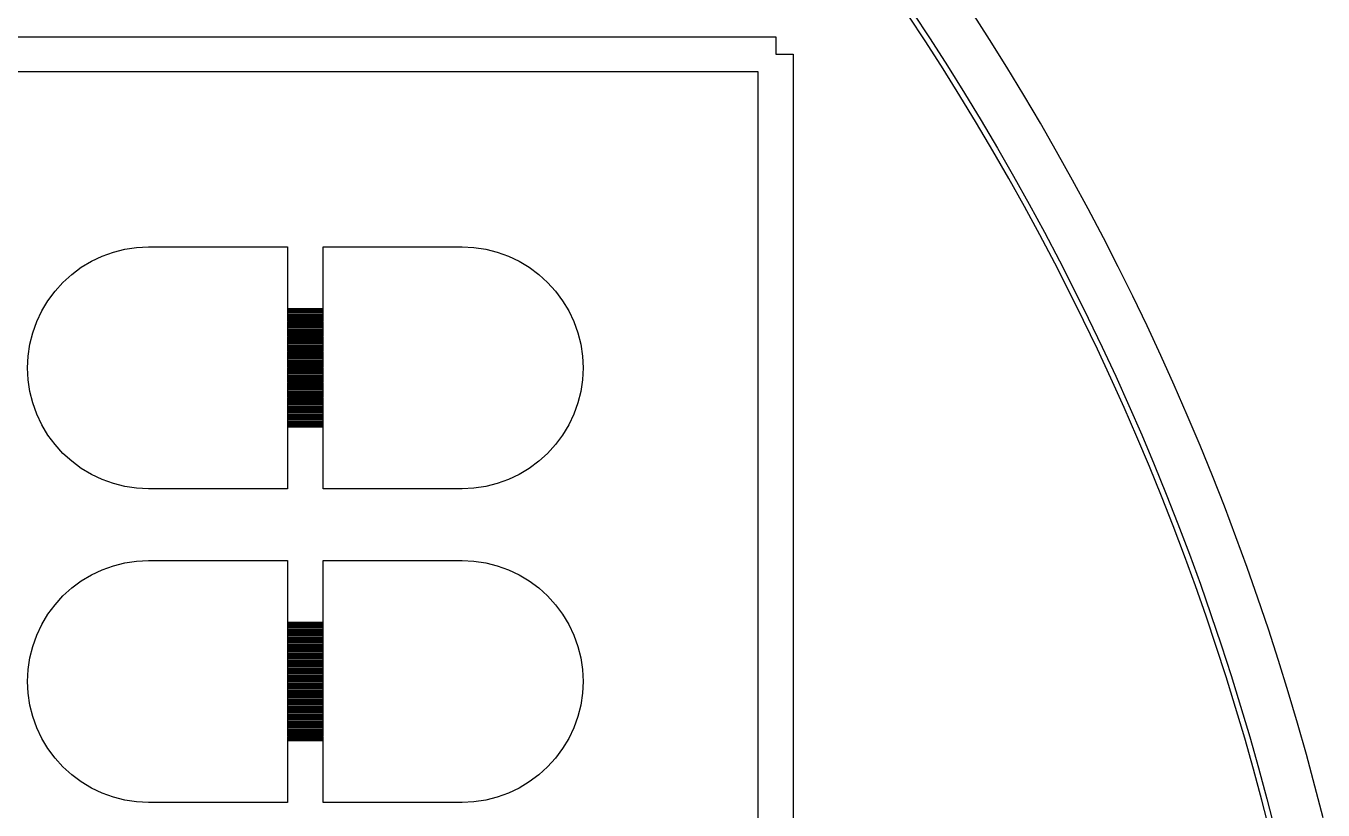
# Model space of a CAD drawing. Extents: x -17 to 130, y -40 to 112.
# Drawn here: x 90.98 to 128.21, y 54.81 to 77.31 of the extents above; entities that cross this region are included whole.
import ezdxf

# ---------------------------------------------------------------- set-up
doc = ezdxf.new("R2010")
doc.units = 0

msp = doc.modelspace()

# ---------------------------------------------------------------- linework, layer by layer
for p, q in [((116.804, 76.8585), (116.298, 77.6261)), ((116.423, 77.7094), (116.93, 76.9403)), ((118.631, 76.9273), (118.124, 77.7174)), ((-4.5, 77), (112.5, 77)), ((112.5, 77), (112.5, 76.5)), ((117.301, 76.0847), (116.804, 76.8585)), ((116.93, 76.9403), (117.427, 76.1649)), ((119.129, 76.1311), (118.631, 76.9273)), ((112.5, 76.5), (113, 76.5)), ((113, 76.5), (113, -4.5)), ((112, 76), (-4, 76)), ((112, -4), (112, 76)), ((117.788, 75.3049), (117.301, 76.0847)), ((117.427, 76.1649), (117.915, 75.3836)), ((119.616, 75.3289), (119.129, 76.1311)), ((118.265, 74.5191), (117.788, 75.3049)), ((117.915, 75.3836), (118.394, 74.5963)), ((120.094, 74.5207), (119.616, 75.3289)), ((118.733, 73.7276), (118.265, 74.5191)), ((118.394, 74.5963), (118.863, 73.8031)), ((120.562, 73.7067), (120.094, 74.5207)), ((119.191, 72.9304), (118.733, 73.7276)), ((118.863, 73.8031), (119.322, 73.0043)), ((121.019, 72.8871), (120.562, 73.7067)), ((119.322, 73.0043), (119.771, 72.1999)), ((119.64, 72.1276), (119.191, 72.9304)), ((121.467, 72.0618), (121.019, 72.8871)), ((120.078, 71.3194), (119.64, 72.1276)), ((119.771, 72.1999), (120.21, 71.3901)), ((121.904, 71.2312), (121.467, 72.0618)), ((120.506, 70.5059), (120.078, 71.3194)), ((120.21, 71.3901), (120.64, 70.5749)), ((122.332, 70.3953), (121.904, 71.2312)), ((93.1721, 70.7059), (93.4927, 70.8206)), ((93.4927, 70.8206), (93.823, 70.9033)), ((93.823, 70.9033), (94.1599, 70.9533)), ((94.1599, 70.9533), (94.5, 70.97)), ((94.5, 70.97), (98.485, 70.97)), ((98.485, 70.97), (98.485, 69.205)), ((99.515, 69.205), (99.515, 70.97)), ((99.515, 70.97), (103.5, 70.97)), ((103.5, 70.97), (103.84, 70.9533)), ((103.84, 70.9533), (104.177, 70.9033)), ((104.177, 70.9033), (104.507, 70.8206)), ((104.507, 70.8206), (104.828, 70.7059)), ((92.2987, 70.1823), (92.5722, 70.3852)), ((92.5722, 70.3852), (92.8643, 70.5603)), ((92.8643, 70.5603), (93.1721, 70.7059)), ((104.828, 70.7059), (105.136, 70.5603)), ((105.136, 70.5603), (105.428, 70.3852)), ((105.428, 70.3852), (105.701, 70.1823)), ((120.925, 69.6871), (120.506, 70.5059)), ((120.64, 70.5749), (121.059, 69.7546)), ((122.749, 69.5541), (122.332, 70.3953)), ((92.0463, 69.9537), (92.2987, 70.1823)), ((105.701, 70.1823), (105.954, 69.9537)), ((91.6148, 69.4278), (91.8177, 69.7013)), ((91.8177, 69.7013), (92.0463, 69.9537)), ((105.954, 69.9537), (106.182, 69.7013)), ((106.182, 69.7013), (106.385, 69.4278)), ((121.333, 68.8633), (120.925, 69.6871)), ((121.059, 69.7546), (121.468, 68.9291)), ((91.4397, 69.1357), (91.6148, 69.4278)), ((106.385, 69.4278), (106.56, 69.1357)), ((123.155, 68.708), (122.749, 69.5541)), ((91.2941, 68.8279), (91.4397, 69.1357)), ((98.485, 69.205), (99.515, 69.205)), ((99.515, 69.195), (98.485, 69.195)), ((98.485, 69.195), (98.485, 69.165)), ((98.485, 69.165), (99.515, 69.165)), ((99.515, 69.155), (98.485, 69.155)), ((98.485, 69.155), (98.485, 69.125)), ((98.485, 69.125), (99.515, 69.125)), ((99.515, 69.115), (98.485, 69.115)), ((98.485, 69.115), (98.485, 69.085)), ((98.485, 69.085), (99.515, 69.085)), ((99.515, 69.075), (98.485, 69.075)), ((98.485, 69.075), (98.485, 69.045)), ((98.485, 69.045), (99.515, 69.045)), ((99.515, 69.035), (98.485, 69.035)), ((98.485, 69.035), (98.485, 69.005)), ((98.485, 69.005), (99.515, 69.005)), ((99.515, 68.995), (98.485, 68.995)), ((98.485, 68.995), (98.485, 68.965)), ((98.485, 68.965), (99.515, 68.965)), ((99.515, 68.955), (98.485, 68.955)), ((98.485, 68.955), (98.485, 68.925)), ((98.485, 68.925), (99.515, 68.925)), ((99.515, 68.915), (98.485, 68.915)), ((98.485, 68.915), (98.485, 68.885)), ((98.485, 68.885), (99.515, 68.885)), ((99.515, 68.875), (98.485, 68.875)), ((98.485, 68.875), (98.485, 68.845)), ((99.515, 69.165), (99.515, 69.195)), ((99.515, 69.125), (99.515, 69.155)), ((99.515, 69.085), (99.515, 69.115)), ((99.515, 69.045), (99.515, 69.075)), ((99.515, 69.005), (99.515, 69.035)), ((99.515, 68.965), (99.515, 68.995)), ((99.515, 68.925), (99.515, 68.955)), ((99.515, 68.885), (99.515, 68.915)), ((99.515, 68.845), (99.515, 68.875)), ((106.56, 69.1357), (106.706, 68.8279)), ((121.731, 68.0346), (121.333, 68.8633)), ((121.468, 68.9291), (121.867, 68.0987)), ((91.0967, 68.177), (91.1794, 68.5073)), ((91.1794, 68.5073), (91.2941, 68.8279)), ((98.485, 68.845), (99.515, 68.845)), ((99.515, 68.835), (98.485, 68.835)), ((98.485, 68.835), (98.485, 68.805)), ((98.485, 68.805), (99.515, 68.805)), ((99.515, 68.795), (98.485, 68.795)), ((98.485, 68.795), (98.485, 68.765)), ((98.485, 68.765), (99.515, 68.765)), ((99.515, 68.755), (98.485, 68.755)), ((98.485, 68.755), (98.485, 68.725)), ((98.485, 68.725), (99.515, 68.725)), ((99.515, 68.715), (98.485, 68.715)), ((98.485, 68.715), (98.485, 68.685)), ((98.485, 68.685), (99.515, 68.685)), ((99.515, 68.675), (98.485, 68.675)), ((98.485, 68.675), (98.485, 68.645)), ((98.485, 68.645), (99.515, 68.645)), ((99.515, 68.635), (98.485, 68.635)), ((98.485, 68.635), (98.485, 68.605)), ((98.485, 68.605), (99.515, 68.605)), ((99.515, 68.595), (98.485, 68.595)), ((98.485, 68.595), (98.485, 68.565)), ((98.485, 68.565), (99.515, 68.565)), ((99.515, 68.555), (98.485, 68.555)), ((98.485, 68.555), (98.485, 68.525)), ((98.485, 68.525), (99.515, 68.525)), ((99.515, 68.515), (98.485, 68.515)), ((98.485, 68.515), (98.485, 68.485)), ((99.515, 68.805), (99.515, 68.835)), ((99.515, 68.765), (99.515, 68.795)), ((99.515, 68.725), (99.515, 68.755)), ((99.515, 68.685), (99.515, 68.715)), ((99.515, 68.645), (99.515, 68.675)), ((99.515, 68.605), (99.515, 68.635)), ((99.515, 68.565), (99.515, 68.595)), ((99.515, 68.525), (99.515, 68.555)), ((99.515, 68.485), (99.515, 68.515)), ((106.706, 68.8279), (106.821, 68.5073)), ((106.821, 68.5073), (106.903, 68.177)), ((123.551, 67.8569), (123.155, 68.708)), ((91.0467, 67.8401), (91.0967, 68.177)), ((98.485, 68.485), (99.515, 68.485)), ((99.515, 68.475), (98.485, 68.475)), ((98.485, 68.475), (98.485, 68.445)), ((98.485, 68.445), (99.515, 68.445)), ((99.515, 68.435), (98.485, 68.435)), ((98.485, 68.435), (98.485, 68.405)), ((98.485, 68.405), (99.515, 68.405)), ((99.515, 68.395), (98.485, 68.395)), ((98.485, 68.395), (98.485, 68.365)), ((98.485, 68.365), (99.515, 68.365)), ((99.515, 68.355), (98.485, 68.355)), ((98.485, 68.355), (98.485, 68.325)), ((98.485, 68.325), (99.515, 68.325)), ((99.515, 68.315), (98.485, 68.315)), ((98.485, 68.315), (98.485, 68.285)), ((98.485, 68.285), (99.515, 68.285)), ((99.515, 68.275), (98.485, 68.275)), ((98.485, 68.275), (98.485, 68.245)), ((98.485, 68.245), (99.515, 68.245)), ((99.515, 68.235), (98.485, 68.235)), ((98.485, 68.235), (98.485, 68.205)), ((98.485, 68.205), (99.515, 68.205)), ((99.515, 68.195), (98.485, 68.195)), ((98.485, 68.195), (98.485, 68.165)), ((98.485, 68.165), (99.515, 68.165)), ((99.515, 68.155), (98.485, 68.155)), ((98.485, 68.155), (98.485, 68.125)), ((98.485, 68.125), (99.515, 68.125)), ((99.515, 68.445), (99.515, 68.475)), ((99.515, 68.405), (99.515, 68.435)), ((99.515, 68.365), (99.515, 68.395)), ((99.515, 68.325), (99.515, 68.355)), ((99.515, 68.285), (99.515, 68.315)), ((99.515, 68.245), (99.515, 68.275)), ((99.515, 68.205), (99.515, 68.235)), ((99.515, 68.165), (99.515, 68.195)), ((99.515, 68.125), (99.515, 68.155)), ((106.903, 68.177), (106.953, 67.8401)), ((91.03, 67.5), (91.0467, 67.8401)), ((99.515, 68.115), (98.485, 68.115)), ((98.485, 68.115), (98.485, 68.085)), ((98.485, 68.085), (99.515, 68.085)), ((99.515, 68.075), (98.485, 68.075)), ((98.485, 68.075), (98.485, 68.045)), ((98.485, 68.045), (99.515, 68.045)), ((99.515, 68.035), (98.485, 68.035)), ((98.485, 68.035), (98.485, 68.005)), ((98.485, 68.005), (99.515, 68.005)), ((99.515, 67.995), (98.485, 67.995)), ((98.485, 67.995), (98.485, 67.965)), ((98.485, 67.965), (99.515, 67.965)), ((99.515, 67.955), (98.485, 67.955)), ((98.485, 67.955), (98.485, 67.925)), ((98.485, 67.925), (99.515, 67.925)), ((99.515, 67.915), (98.485, 67.915)), ((98.485, 67.915), (98.485, 67.885)), ((98.485, 67.885), (99.515, 67.885)), ((99.515, 67.875), (98.485, 67.875)), ((98.485, 67.875), (98.485, 67.845)), ((98.485, 67.845), (99.515, 67.845)), ((99.515, 67.835), (98.485, 67.835)), ((98.485, 67.835), (98.485, 67.805)), ((98.485, 67.805), (99.515, 67.805)), ((99.515, 67.795), (98.485, 67.795)), ((98.485, 67.795), (98.485, 67.765)), ((98.485, 67.765), (99.515, 67.765)), ((99.515, 67.755), (98.485, 67.755)), ((98.485, 67.755), (98.485, 67.725)), ((99.515, 68.085), (99.515, 68.115)), ((99.515, 68.045), (99.515, 68.075)), ((99.515, 68.005), (99.515, 68.035)), ((99.515, 67.965), (99.515, 67.995)), ((99.515, 67.925), (99.515, 67.955)), ((99.515, 67.885), (99.515, 67.915)), ((99.515, 67.845), (99.515, 67.875)), ((99.515, 67.805), (99.515, 67.835)), ((99.515, 67.765), (99.515, 67.795)), ((99.515, 67.725), (99.515, 67.755)), ((106.953, 67.8401), (106.97, 67.5)), ((122.119, 67.201), (121.731, 68.0346)), ((121.867, 68.0987), (122.256, 67.2634)), ((123.937, 67.001), (123.551, 67.8569)), ((91.0467, 67.1599), (91.03, 67.5)), ((98.485, 67.725), (99.515, 67.725)), ((99.515, 67.715), (98.485, 67.715)), ((98.485, 67.715), (98.485, 67.685)), ((98.485, 67.685), (99.515, 67.685)), ((99.515, 67.675), (98.485, 67.675)), ((98.485, 67.675), (98.485, 67.645)), ((98.485, 67.645), (99.515, 67.645)), ((99.515, 67.635), (98.485, 67.635)), ((98.485, 67.635), (98.485, 67.605)), ((98.485, 67.605), (99.515, 67.605)), ((99.515, 67.595), (98.485, 67.595)), ((98.485, 67.595), (98.485, 67.565)), ((98.485, 67.565), (99.515, 67.565)), ((99.515, 67.555), (98.485, 67.555)), ((98.485, 67.555), (98.485, 67.525)), ((98.485, 67.525), (99.515, 67.525)), ((99.515, 67.515), (98.485, 67.515)), ((98.485, 67.515), (98.485, 67.485)), ((98.485, 67.485), (99.515, 67.485)), ((99.515, 67.475), (98.485, 67.475)), ((98.485, 67.475), (98.485, 67.445)), ((98.485, 67.445), (99.515, 67.445)), ((99.515, 67.435), (98.485, 67.435)), ((98.485, 67.435), (98.485, 67.405)), ((98.485, 67.405), (99.515, 67.405)), ((99.515, 67.395), (98.485, 67.395)), ((98.485, 67.395), (98.485, 67.365)), ((99.515, 67.685), (99.515, 67.715)), ((99.515, 67.645), (99.515, 67.675)), ((99.515, 67.605), (99.515, 67.635)), ((99.515, 67.565), (99.515, 67.595)), ((99.515, 67.525), (99.515, 67.555)), ((99.515, 67.485), (99.515, 67.515)), ((99.515, 67.445), (99.515, 67.475)), ((99.515, 67.405), (99.515, 67.435)), ((99.515, 67.365), (99.515, 67.395)), ((106.97, 67.5), (106.953, 67.1599)), ((91.0967, 66.823), (91.0467, 67.1599)), ((98.485, 67.365), (99.515, 67.365)), ((99.515, 67.355), (98.485, 67.355)), ((98.485, 67.355), (98.485, 67.325)), ((98.485, 67.325), (99.515, 67.325)), ((99.515, 67.315), (98.485, 67.315)), ((98.485, 67.315), (98.485, 67.285)), ((98.485, 67.285), (99.515, 67.285)), ((99.515, 67.275), (98.485, 67.275)), ((98.485, 67.275), (98.485, 67.245)), ((98.485, 67.245), (99.515, 67.245)), ((99.515, 67.235), (98.485, 67.235)), ((98.485, 67.235), (98.485, 67.205)), ((98.485, 67.205), (99.515, 67.205)), ((99.515, 67.195), (98.485, 67.195)), ((98.485, 67.195), (98.485, 67.165)), ((98.485, 67.165), (99.515, 67.165)), ((99.515, 67.155), (98.485, 67.155)), ((98.485, 67.155), (98.485, 67.125)), ((98.485, 67.125), (99.515, 67.125)), ((99.515, 67.115), (98.485, 67.115)), ((98.485, 67.115), (98.485, 67.085)), ((98.485, 67.085), (99.515, 67.085)), ((99.515, 67.075), (98.485, 67.075)), ((98.485, 67.075), (98.485, 67.045)), ((98.485, 67.045), (99.515, 67.045)), ((99.515, 67.035), (98.485, 67.035)), ((98.485, 67.035), (98.485, 67.005)), ((98.485, 67.005), (99.515, 67.005)), ((99.515, 67.325), (99.515, 67.355)), ((99.515, 67.285), (99.515, 67.315)), ((99.515, 67.245), (99.515, 67.275)), ((99.515, 67.205), (99.515, 67.235)), ((99.515, 67.165), (99.515, 67.195)), ((99.515, 67.125), (99.515, 67.155)), ((99.515, 67.085), (99.515, 67.115)), ((99.515, 67.045), (99.515, 67.075)), ((99.515, 67.005), (99.515, 67.035)), ((106.953, 67.1599), (106.903, 66.823)), ((122.497, 66.3627), (122.119, 67.201)), ((122.256, 67.2634), (122.634, 66.4235)), ((91.1794, 66.4927), (91.0967, 66.823)), ((99.515, 66.995), (98.485, 66.995)), ((98.485, 66.995), (98.485, 66.965)), ((98.485, 66.965), (99.515, 66.965)), ((99.515, 66.955), (98.485, 66.955)), ((98.485, 66.955), (98.485, 66.925)), ((98.485, 66.925), (99.515, 66.925)), ((99.515, 66.915), (98.485, 66.915)), ((98.485, 66.915), (98.485, 66.885)), ((98.485, 66.885), (99.515, 66.885)), ((99.515, 66.875), (98.485, 66.875)), ((98.485, 66.875), (98.485, 66.845)), ((98.485, 66.845), (99.515, 66.845)), ((99.515, 66.835), (98.485, 66.835)), ((98.485, 66.835), (98.485, 66.805)), ((98.485, 66.805), (99.515, 66.805)), ((99.515, 66.795), (98.485, 66.795)), ((98.485, 66.795), (98.485, 66.765)), ((98.485, 66.765), (99.515, 66.765)), ((99.515, 66.755), (98.485, 66.755)), ((98.485, 66.755), (98.485, 66.725)), ((98.485, 66.725), (99.515, 66.725)), ((99.515, 66.715), (98.485, 66.715)), ((98.485, 66.715), (98.485, 66.685)), ((98.485, 66.685), (99.515, 66.685)), ((99.515, 66.675), (98.485, 66.675)), ((98.485, 66.675), (98.485, 66.645)), ((98.485, 66.645), (99.515, 66.645)), ((99.515, 66.635), (98.485, 66.635)), ((98.485, 66.635), (98.485, 66.605)), ((99.515, 66.965), (99.515, 66.995)), ((99.515, 66.925), (99.515, 66.955)), ((99.515, 66.885), (99.515, 66.915)), ((99.515, 66.845), (99.515, 66.875)), ((99.515, 66.805), (99.515, 66.835)), ((99.515, 66.765), (99.515, 66.795)), ((99.515, 66.725), (99.515, 66.755)), ((99.515, 66.685), (99.515, 66.715)), ((99.515, 66.645), (99.515, 66.675)), ((99.515, 66.605), (99.515, 66.635)), ((106.903, 66.823), (106.821, 66.4927)), ((124.312, 66.1404), (123.937, 67.001)), ((91.2941, 66.1721), (91.1794, 66.4927)), ((98.485, 66.605), (99.515, 66.605)), ((99.515, 66.595), (98.485, 66.595)), ((98.485, 66.595), (98.485, 66.565)), ((98.485, 66.565), (99.515, 66.565)), ((99.515, 66.555), (98.485, 66.555)), ((98.485, 66.555), (98.485, 66.525)), ((98.485, 66.525), (99.515, 66.525)), ((99.515, 66.515), (98.485, 66.515)), ((98.485, 66.515), (98.485, 66.485)), ((98.485, 66.485), (99.515, 66.485)), ((99.515, 66.475), (98.485, 66.475)), ((98.485, 66.475), (98.485, 66.445)), ((98.485, 66.445), (99.515, 66.445)), ((99.515, 66.435), (98.485, 66.435)), ((98.485, 66.435), (98.485, 66.405)), ((98.485, 66.405), (99.515, 66.405)), ((99.515, 66.395), (98.485, 66.395)), ((98.485, 66.395), (98.485, 66.365)), ((98.485, 66.365), (99.515, 66.365)), ((99.515, 66.355), (98.485, 66.355)), ((98.485, 66.355), (98.485, 66.325)), ((98.485, 66.325), (99.515, 66.325)), ((99.515, 66.315), (98.485, 66.315)), ((98.485, 66.315), (98.485, 66.285)), ((98.485, 66.285), (99.515, 66.285)), ((99.515, 66.275), (98.485, 66.275)), ((98.485, 66.275), (98.485, 66.245)), ((99.515, 66.565), (99.515, 66.595)), ((99.515, 66.525), (99.515, 66.555)), ((99.515, 66.485), (99.515, 66.515)), ((99.515, 66.445), (99.515, 66.475)), ((99.515, 66.405), (99.515, 66.435)), ((99.515, 66.365), (99.515, 66.395)), ((99.515, 66.325), (99.515, 66.355)), ((99.515, 66.285), (99.515, 66.315)), ((99.515, 66.245), (99.515, 66.275)), ((106.821, 66.4927), (106.706, 66.1721)), ((122.865, 65.5199), (122.497, 66.3627)), ((122.634, 66.4235), (123.002, 65.5789)), ((91.4397, 65.8643), (91.2941, 66.1721)), ((98.485, 66.245), (99.515, 66.245)), ((99.515, 66.235), (98.485, 66.235)), ((98.485, 66.235), (98.485, 66.205)), ((98.485, 66.205), (99.515, 66.205)), ((99.515, 66.195), (98.485, 66.195)), ((98.485, 66.195), (98.485, 66.165)), ((98.485, 66.165), (99.515, 66.165)), ((99.515, 66.155), (98.485, 66.155)), ((98.485, 66.155), (98.485, 66.125)), ((98.485, 66.125), (99.515, 66.125)), ((99.515, 66.115), (98.485, 66.115)), ((98.485, 66.115), (98.485, 66.085)), ((98.485, 66.085), (99.515, 66.085)), ((99.515, 66.075), (98.485, 66.075)), ((98.485, 66.075), (98.485, 66.045)), ((98.485, 66.045), (99.515, 66.045)), ((99.515, 66.035), (98.485, 66.035)), ((98.485, 66.035), (98.485, 66.005)), ((98.485, 66.005), (99.515, 66.005)), ((99.515, 65.995), (98.485, 65.995)), ((98.485, 65.995), (98.485, 65.965)), ((98.485, 65.965), (99.515, 65.965)), ((99.515, 65.955), (98.485, 65.955)), ((98.485, 65.955), (98.485, 65.925)), ((98.485, 65.925), (99.515, 65.925)), ((99.515, 65.915), (98.485, 65.915)), ((98.485, 65.915), (98.485, 65.885)), ((99.515, 66.205), (99.515, 66.235)), ((99.515, 66.165), (99.515, 66.195)), ((99.515, 66.125), (99.515, 66.155)), ((99.515, 66.085), (99.515, 66.115)), ((99.515, 66.045), (99.515, 66.075)), ((99.515, 66.005), (99.515, 66.035)), ((99.515, 65.965), (99.515, 65.995)), ((99.515, 65.925), (99.515, 65.955)), ((99.515, 65.885), (99.515, 65.915)), ((106.706, 66.1721), (106.56, 65.8643)), ((124.677, 65.2753), (124.312, 66.1404)), ((91.6148, 65.5722), (91.4397, 65.8643)), ((91.8177, 65.2987), (91.6148, 65.5722)), ((98.485, 65.885), (99.515, 65.885)), ((99.515, 65.875), (98.485, 65.875)), ((98.485, 65.875), (98.485, 65.845)), ((98.485, 65.845), (99.515, 65.845)), ((99.515, 65.835), (98.485, 65.835)), ((98.485, 65.835), (98.485, 65.805)), ((98.485, 65.805), (99.515, 65.805)), ((99.515, 65.795), (98.485, 65.795)), ((98.485, 65.795), (98.485, 64.03)), ((99.515, 65.845), (99.515, 65.875)), ((99.515, 65.805), (99.515, 65.835)), ((99.515, 64.03), (99.515, 65.795)), ((106.385, 65.5722), (106.182, 65.2987)), ((106.56, 65.8643), (106.385, 65.5722)), ((123.222, 64.6725), (122.865, 65.5199)), ((123.002, 65.5789), (123.36, 64.7299)), ((92.0463, 65.0463), (91.8177, 65.2987)), ((106.182, 65.2987), (105.954, 65.0463)), ((125.031, 64.4058), (124.677, 65.2753)), ((92.2987, 64.8177), (92.0463, 65.0463)), ((92.5722, 64.6148), (92.2987, 64.8177)), ((105.701, 64.8177), (105.428, 64.6148)), ((105.954, 65.0463), (105.701, 64.8177)), ((92.8643, 64.4397), (92.5722, 64.6148)), ((93.1721, 64.2941), (92.8643, 64.4397)), ((105.136, 64.4397), (104.828, 64.2941)), ((105.428, 64.6148), (105.136, 64.4397)), ((123.568, 63.8209), (123.222, 64.6725)), ((123.36, 64.7299), (123.708, 63.8766)), ((125.374, 63.532), (125.031, 64.4058)), ((93.4927, 64.1794), (93.1721, 64.2941)), ((93.823, 64.0967), (93.4927, 64.1794)), ((94.1599, 64.0467), (93.823, 64.0967)), ((94.5, 64.03), (94.1599, 64.0467)), ((98.485, 64.03), (94.5, 64.03)), ((103.5, 64.03), (99.515, 64.03)), ((103.84, 64.0467), (103.5, 64.03)), ((104.177, 64.0967), (103.84, 64.0467)), ((104.507, 64.1794), (104.177, 64.0967)), ((104.828, 64.2941), (104.507, 64.1794)), ((123.904, 62.9651), (123.568, 63.8209)), ((123.708, 63.8766), (124.044, 63.0191)), ((125.706, 62.654), (125.374, 63.532)), ((124.23, 62.1053), (123.904, 62.9651)), ((124.044, 63.0191), (124.371, 62.1575)), ((126.028, 61.7721), (125.706, 62.654)), ((93.1721, 61.7059), (93.4927, 61.8206)), ((93.4927, 61.8206), (93.823, 61.9033)), ((93.823, 61.9033), (94.1599, 61.9533)), ((94.1599, 61.9533), (94.5, 61.97)), ((94.5, 61.97), (98.485, 61.97)), ((98.485, 61.97), (98.485, 60.205)), ((99.515, 60.205), (99.515, 61.97)), ((99.515, 61.97), (103.5, 61.97)), ((103.5, 61.97), (103.84, 61.9533)), ((103.84, 61.9533), (104.177, 61.9033)), ((104.177, 61.9033), (104.507, 61.8206)), ((104.507, 61.8206), (104.828, 61.7059)), ((124.545, 61.2415), (124.23, 62.1053)), ((124.371, 62.1575), (124.686, 61.292)), ((92.5722, 61.3852), (92.8643, 61.5603)), ((92.8643, 61.5603), (93.1721, 61.7059)), ((104.828, 61.7059), (105.136, 61.5603)), ((105.136, 61.5603), (105.428, 61.3852)), ((126.339, 60.8862), (126.028, 61.7721)), ((92.0463, 60.9537), (92.2987, 61.1823)), ((92.2987, 61.1823), (92.5722, 61.3852)), ((105.428, 61.3852), (105.701, 61.1823)), ((105.701, 61.1823), (105.954, 60.9537)), ((124.85, 60.3739), (124.545, 61.2415)), ((124.686, 61.292), (124.991, 60.4227)), ((91.6148, 60.4278), (91.8177, 60.7013)), ((91.8177, 60.7013), (92.0463, 60.9537)), ((105.954, 60.9537), (106.182, 60.7013)), ((106.182, 60.7013), (106.385, 60.4278)), ((126.639, 59.9966), (126.339, 60.8862)), ((91.4397, 60.1357), (91.6148, 60.4278)), ((106.385, 60.4278), (106.56, 60.1357)), ((125.143, 59.5026), (124.85, 60.3739)), ((124.991, 60.4227), (125.286, 59.5497)), ((91.2941, 59.8279), (91.4397, 60.1357)), ((98.485, 60.205), (99.515, 60.205)), ((99.515, 60.195), (98.485, 60.195)), ((98.485, 60.195), (98.485, 60.165)), ((98.485, 60.165), (99.515, 60.165)), ((99.515, 60.155), (98.485, 60.155)), ((98.485, 60.155), (98.485, 60.125)), ((98.485, 60.125), (99.515, 60.125)), ((99.515, 60.115), (98.485, 60.115)), ((98.485, 60.115), (98.485, 60.085)), ((98.485, 60.085), (99.515, 60.085)), ((99.515, 60.075), (98.485, 60.075)), ((98.485, 60.075), (98.485, 60.045)), ((98.485, 60.045), (99.515, 60.045)), ((99.515, 60.035), (98.485, 60.035)), ((98.485, 60.035), (98.485, 60.005)), ((98.485, 60.005), (99.515, 60.005)), ((99.515, 59.995), (98.485, 59.995)), ((98.485, 59.995), (98.485, 59.965)), ((98.485, 59.965), (99.515, 59.965)), ((99.515, 59.955), (98.485, 59.955)), ((98.485, 59.955), (98.485, 59.925)), ((99.515, 60.165), (99.515, 60.195)), ((99.515, 60.125), (99.515, 60.155)), ((99.515, 60.085), (99.515, 60.115)), ((99.515, 60.045), (99.515, 60.075)), ((99.515, 60.005), (99.515, 60.035)), ((99.515, 59.965), (99.515, 59.995)), ((99.515, 59.925), (99.515, 59.955)), ((106.56, 60.1357), (106.706, 59.8279)), ((126.928, 59.1035), (126.639, 59.9966)), ((91.1794, 59.5073), (91.2941, 59.8279)), ((98.485, 59.925), (99.515, 59.925)), ((99.515, 59.915), (98.485, 59.915)), ((98.485, 59.915), (98.485, 59.885)), ((98.485, 59.885), (99.515, 59.885)), ((99.515, 59.875), (98.485, 59.875)), ((98.485, 59.875), (98.485, 59.845)), ((98.485, 59.845), (99.515, 59.845)), ((99.515, 59.835), (98.485, 59.835)), ((98.485, 59.835), (98.485, 59.805)), ((98.485, 59.805), (99.515, 59.805)), ((99.515, 59.795), (98.485, 59.795)), ((98.485, 59.795), (98.485, 59.765)), ((98.485, 59.765), (99.515, 59.765)), ((99.515, 59.755), (98.485, 59.755)), ((98.485, 59.755), (98.485, 59.725)), ((98.485, 59.725), (99.515, 59.725)), ((99.515, 59.715), (98.485, 59.715)), ((98.485, 59.715), (98.485, 59.685)), ((98.485, 59.685), (99.515, 59.685)), ((99.515, 59.675), (98.485, 59.675)), ((98.485, 59.675), (98.485, 59.645)), ((98.485, 59.645), (99.515, 59.645)), ((99.515, 59.635), (98.485, 59.635)), ((98.485, 59.635), (98.485, 59.605)), ((98.485, 59.605), (99.515, 59.605)), ((99.515, 59.595), (98.485, 59.595)), ((98.485, 59.595), (98.485, 59.565)), ((98.485, 59.565), (99.515, 59.565)), ((99.515, 59.885), (99.515, 59.915)), ((99.515, 59.845), (99.515, 59.875)), ((99.515, 59.805), (99.515, 59.835)), ((99.515, 59.765), (99.515, 59.795)), ((99.515, 59.725), (99.515, 59.755)), ((99.515, 59.685), (99.515, 59.715)), ((99.515, 59.645), (99.515, 59.675)), ((99.515, 59.605), (99.515, 59.635)), ((99.515, 59.565), (99.515, 59.595)), ((106.706, 59.8279), (106.821, 59.5073)), ((91.0967, 59.177), (91.1794, 59.5073)), ((99.515, 59.555), (98.485, 59.555)), ((98.485, 59.555), (98.485, 59.525)), ((98.485, 59.525), (99.515, 59.525)), ((99.515, 59.515), (98.485, 59.515)), ((98.485, 59.515), (98.485, 59.485)), ((98.485, 59.485), (99.515, 59.485)), ((99.515, 59.475), (98.485, 59.475)), ((98.485, 59.475), (98.485, 59.445)), ((98.485, 59.445), (99.515, 59.445)), ((99.515, 59.435), (98.485, 59.435)), ((98.485, 59.435), (98.485, 59.405)), ((98.485, 59.405), (99.515, 59.405)), ((99.515, 59.395), (98.485, 59.395)), ((98.485, 59.395), (98.485, 59.365)), ((98.485, 59.365), (99.515, 59.365)), ((99.515, 59.355), (98.485, 59.355)), ((98.485, 59.355), (98.485, 59.325)), ((98.485, 59.325), (99.515, 59.325)), ((99.515, 59.315), (98.485, 59.315)), ((98.485, 59.315), (98.485, 59.285)), ((98.485, 59.285), (99.515, 59.285)), ((99.515, 59.275), (98.485, 59.275)), ((98.485, 59.275), (98.485, 59.245)), ((98.485, 59.245), (99.515, 59.245)), ((99.515, 59.235), (98.485, 59.235)), ((98.485, 59.235), (98.485, 59.205)), ((98.485, 59.205), (99.515, 59.205)), ((99.515, 59.195), (98.485, 59.195)), ((98.485, 59.195), (98.485, 59.165)), ((99.515, 59.525), (99.515, 59.555)), ((99.515, 59.485), (99.515, 59.515)), ((99.515, 59.445), (99.515, 59.475)), ((99.515, 59.405), (99.515, 59.435)), ((99.515, 59.365), (99.515, 59.395)), ((99.515, 59.325), (99.515, 59.355)), ((99.515, 59.285), (99.515, 59.315)), ((99.515, 59.245), (99.515, 59.275)), ((99.515, 59.205), (99.515, 59.235)), ((99.515, 59.165), (99.515, 59.195)), ((106.821, 59.5073), (106.903, 59.177)), ((125.426, 58.6278), (125.143, 59.5026)), ((125.286, 59.5497), (125.569, 58.6731)), ((91.03, 58.5), (91.0467, 58.8401)), ((91.0467, 58.8401), (91.0967, 59.177)), ((98.485, 59.165), (99.515, 59.165)), ((99.515, 59.155), (98.485, 59.155)), ((98.485, 59.155), (98.485, 59.125)), ((98.485, 59.125), (99.515, 59.125)), ((99.515, 59.115), (98.485, 59.115)), ((98.485, 59.115), (98.485, 59.085)), ((98.485, 59.085), (99.515, 59.085)), ((99.515, 59.075), (98.485, 59.075)), ((98.485, 59.075), (98.485, 59.045)), ((98.485, 59.045), (99.515, 59.045)), ((99.515, 59.035), (98.485, 59.035)), ((98.485, 59.035), (98.485, 59.005)), ((98.485, 59.005), (99.515, 59.005)), ((99.515, 58.995), (98.485, 58.995)), ((98.485, 58.995), (98.485, 58.965)), ((98.485, 58.965), (99.515, 58.965)), ((99.515, 58.955), (98.485, 58.955)), ((98.485, 58.955), (98.485, 58.925)), ((98.485, 58.925), (99.515, 58.925)), ((99.515, 58.915), (98.485, 58.915)), ((98.485, 58.915), (98.485, 58.885)), ((98.485, 58.885), (99.515, 58.885)), ((99.515, 58.875), (98.485, 58.875)), ((98.485, 58.875), (98.485, 58.845)), ((98.485, 58.845), (99.515, 58.845)), ((99.515, 58.835), (98.485, 58.835)), ((98.485, 58.835), (98.485, 58.805)), ((99.515, 59.125), (99.515, 59.155)), ((99.515, 59.085), (99.515, 59.115)), ((99.515, 59.045), (99.515, 59.075)), ((99.515, 59.005), (99.515, 59.035)), ((99.515, 58.965), (99.515, 58.995)), ((99.515, 58.925), (99.515, 58.955)), ((99.515, 58.885), (99.515, 58.915)), ((99.515, 58.845), (99.515, 58.875)), ((99.515, 58.805), (99.515, 58.835)), ((106.903, 59.177), (106.953, 58.8401)), ((106.953, 58.8401), (106.97, 58.5)), ((127.206, 58.2068), (126.928, 59.1035)), ((91.0467, 58.1599), (91.03, 58.5)), ((98.485, 58.805), (99.515, 58.805)), ((99.515, 58.795), (98.485, 58.795)), ((98.485, 58.795), (98.485, 58.765)), ((98.485, 58.765), (99.515, 58.765)), ((99.515, 58.755), (98.485, 58.755)), ((98.485, 58.755), (98.485, 58.725)), ((98.485, 58.725), (99.515, 58.725)), ((99.515, 58.715), (98.485, 58.715)), ((98.485, 58.715), (98.485, 58.685)), ((98.485, 58.685), (99.515, 58.685)), ((99.515, 58.675), (98.485, 58.675)), ((98.485, 58.675), (98.485, 58.645)), ((98.485, 58.645), (99.515, 58.645)), ((99.515, 58.635), (98.485, 58.635)), ((98.485, 58.635), (98.485, 58.605)), ((98.485, 58.605), (99.515, 58.605)), ((99.515, 58.595), (98.485, 58.595)), ((98.485, 58.595), (98.485, 58.565)), ((98.485, 58.565), (99.515, 58.565)), ((99.515, 58.555), (98.485, 58.555)), ((98.485, 58.555), (98.485, 58.525)), ((98.485, 58.525), (99.515, 58.525)), ((99.515, 58.515), (98.485, 58.515)), ((98.485, 58.515), (98.485, 58.485)), ((98.485, 58.485), (99.515, 58.485)), ((99.515, 58.475), (98.485, 58.475)), ((98.485, 58.475), (98.485, 58.445)), ((98.485, 58.445), (99.515, 58.445)), ((99.515, 58.765), (99.515, 58.795)), ((99.515, 58.725), (99.515, 58.755)), ((99.515, 58.685), (99.515, 58.715)), ((99.515, 58.645), (99.515, 58.675)), ((99.515, 58.605), (99.515, 58.635)), ((99.515, 58.565), (99.515, 58.595)), ((99.515, 58.525), (99.515, 58.555)), ((99.515, 58.485), (99.515, 58.515)), ((99.515, 58.445), (99.515, 58.475)), ((106.97, 58.5), (106.953, 58.1599)), ((125.699, 57.7496), (125.426, 58.6278)), ((125.569, 58.6731), (125.842, 57.7931)), ((91.0967, 57.823), (91.0467, 58.1599)), ((99.515, 58.435), (98.485, 58.435)), ((98.485, 58.435), (98.485, 58.405)), ((98.485, 58.405), (99.515, 58.405)), ((99.515, 58.395), (98.485, 58.395)), ((98.485, 58.395), (98.485, 58.365)), ((98.485, 58.365), (99.515, 58.365)), ((99.515, 58.355), (98.485, 58.355)), ((98.485, 58.355), (98.485, 58.325)), ((98.485, 58.325), (99.515, 58.325)), ((99.515, 58.315), (98.485, 58.315)), ((98.485, 58.315), (98.485, 58.285)), ((98.485, 58.285), (99.515, 58.285)), ((99.515, 58.275), (98.485, 58.275)), ((98.485, 58.275), (98.485, 58.245)), ((98.485, 58.245), (99.515, 58.245)), ((99.515, 58.235), (98.485, 58.235)), ((98.485, 58.235), (98.485, 58.205)), ((98.485, 58.205), (99.515, 58.205)), ((99.515, 58.195), (98.485, 58.195)), ((98.485, 58.195), (98.485, 58.165)), ((98.485, 58.165), (99.515, 58.165)), ((99.515, 58.155), (98.485, 58.155)), ((98.485, 58.155), (98.485, 58.125)), ((98.485, 58.125), (99.515, 58.125)), ((99.515, 58.115), (98.485, 58.115)), ((98.485, 58.115), (98.485, 58.085)), ((98.485, 58.085), (99.515, 58.085)), ((99.515, 58.075), (98.485, 58.075)), ((98.485, 58.075), (98.485, 58.045)), ((99.515, 58.405), (99.515, 58.435)), ((99.515, 58.365), (99.515, 58.395)), ((99.515, 58.325), (99.515, 58.355)), ((99.515, 58.285), (99.515, 58.315)), ((99.515, 58.245), (99.515, 58.275)), ((99.515, 58.205), (99.515, 58.235)), ((99.515, 58.165), (99.515, 58.195)), ((99.515, 58.125), (99.515, 58.155)), ((99.515, 58.085), (99.515, 58.115)), ((99.515, 58.045), (99.515, 58.075)), ((106.953, 58.1599), (106.903, 57.823)), ((127.473, 57.3067), (127.206, 58.2068)), ((91.1794, 57.4927), (91.0967, 57.823)), ((98.485, 58.045), (99.515, 58.045)), ((99.515, 58.035), (98.485, 58.035)), ((98.485, 58.035), (98.485, 58.005)), ((98.485, 58.005), (99.515, 58.005)), ((99.515, 57.995), (98.485, 57.995)), ((98.485, 57.995), (98.485, 57.965)), ((98.485, 57.965), (99.515, 57.965)), ((99.515, 57.955), (98.485, 57.955)), ((98.485, 57.955), (98.485, 57.925)), ((98.485, 57.925), (99.515, 57.925)), ((99.515, 57.915), (98.485, 57.915)), ((98.485, 57.915), (98.485, 57.885)), ((98.485, 57.885), (99.515, 57.885)), ((99.515, 57.875), (98.485, 57.875)), ((98.485, 57.875), (98.485, 57.845)), ((98.485, 57.845), (99.515, 57.845)), ((99.515, 57.835), (98.485, 57.835)), ((98.485, 57.835), (98.485, 57.805)), ((98.485, 57.805), (99.515, 57.805)), ((99.515, 57.795), (98.485, 57.795)), ((98.485, 57.795), (98.485, 57.765)), ((98.485, 57.765), (99.515, 57.765)), ((99.515, 57.755), (98.485, 57.755)), ((98.485, 57.755), (98.485, 57.725)), ((98.485, 57.725), (99.515, 57.725)), ((99.515, 57.715), (98.485, 57.715)), ((98.485, 57.715), (98.485, 57.685)), ((99.515, 58.005), (99.515, 58.035)), ((99.515, 57.965), (99.515, 57.995)), ((99.515, 57.925), (99.515, 57.955)), ((99.515, 57.885), (99.515, 57.915)), ((99.515, 57.845), (99.515, 57.875)), ((99.515, 57.805), (99.515, 57.835)), ((99.515, 57.765), (99.515, 57.795)), ((99.515, 57.725), (99.515, 57.755)), ((99.515, 57.685), (99.515, 57.715)), ((106.903, 57.823), (106.821, 57.4927)), ((125.96, 56.8681), (125.699, 57.7496)), ((125.842, 57.7931), (126.104, 56.9099)), ((91.2941, 57.1721), (91.1794, 57.4927)), ((98.485, 57.685), (99.515, 57.685)), ((99.515, 57.675), (98.485, 57.675)), ((98.485, 57.675), (98.485, 57.645)), ((98.485, 57.645), (99.515, 57.645)), ((99.515, 57.635), (98.485, 57.635)), ((98.485, 57.635), (98.485, 57.605)), ((98.485, 57.605), (99.515, 57.605)), ((99.515, 57.595), (98.485, 57.595)), ((98.485, 57.595), (98.485, 57.565)), ((98.485, 57.565), (99.515, 57.565)), ((99.515, 57.555), (98.485, 57.555)), ((98.485, 57.555), (98.485, 57.525)), ((98.485, 57.525), (99.515, 57.525)), ((99.515, 57.515), (98.485, 57.515)), ((98.485, 57.515), (98.485, 57.485)), ((98.485, 57.485), (99.515, 57.485)), ((99.515, 57.475), (98.485, 57.475)), ((98.485, 57.475), (98.485, 57.445)), ((98.485, 57.445), (99.515, 57.445)), ((99.515, 57.435), (98.485, 57.435)), ((98.485, 57.435), (98.485, 57.405)), ((98.485, 57.405), (99.515, 57.405)), ((99.515, 57.395), (98.485, 57.395)), ((98.485, 57.395), (98.485, 57.365)), ((98.485, 57.365), (99.515, 57.365)), ((99.515, 57.355), (98.485, 57.355)), ((98.485, 57.355), (98.485, 57.325)), ((98.485, 57.325), (99.515, 57.325)), ((99.515, 57.645), (99.515, 57.675)), ((99.515, 57.605), (99.515, 57.635)), ((99.515, 57.565), (99.515, 57.595)), ((99.515, 57.525), (99.515, 57.555)), ((99.515, 57.485), (99.515, 57.515)), ((99.515, 57.445), (99.515, 57.475)), ((99.515, 57.405), (99.515, 57.435)), ((99.515, 57.365), (99.515, 57.395)), ((99.515, 57.325), (99.515, 57.355)), ((106.821, 57.4927), (106.706, 57.1721)), ((91.4397, 56.8643), (91.2941, 57.1721)), ((99.515, 57.315), (98.485, 57.315)), ((98.485, 57.315), (98.485, 57.285)), ((98.485, 57.285), (99.515, 57.285)), ((99.515, 57.275), (98.485, 57.275)), ((98.485, 57.275), (98.485, 57.245)), ((98.485, 57.245), (99.515, 57.245)), ((99.515, 57.235), (98.485, 57.235)), ((98.485, 57.235), (98.485, 57.205)), ((98.485, 57.205), (99.515, 57.205)), ((99.515, 57.195), (98.485, 57.195)), ((98.485, 57.195), (98.485, 57.165)), ((98.485, 57.165), (99.515, 57.165)), ((99.515, 57.155), (98.485, 57.155)), ((98.485, 57.155), (98.485, 57.125)), ((98.485, 57.125), (99.515, 57.125)), ((99.515, 57.115), (98.485, 57.115)), ((98.485, 57.115), (98.485, 57.085)), ((98.485, 57.085), (99.515, 57.085)), ((99.515, 57.075), (98.485, 57.075)), ((98.485, 57.075), (98.485, 57.045)), ((98.485, 57.045), (99.515, 57.045)), ((99.515, 57.035), (98.485, 57.035)), ((98.485, 57.035), (98.485, 57.005)), ((98.485, 57.005), (99.515, 57.005)), ((99.515, 56.995), (98.485, 56.995)), ((98.485, 56.995), (98.485, 56.965)), ((98.485, 56.965), (99.515, 56.965)), ((99.515, 56.955), (98.485, 56.955)), ((98.485, 56.955), (98.485, 56.925)), ((99.515, 57.285), (99.515, 57.315)), ((99.515, 57.245), (99.515, 57.275)), ((99.515, 57.205), (99.515, 57.235)), ((99.515, 57.165), (99.515, 57.195)), ((99.515, 57.125), (99.515, 57.155)), ((99.515, 57.085), (99.515, 57.115)), ((99.515, 57.045), (99.515, 57.075)), ((99.515, 57.005), (99.515, 57.035)), ((99.515, 56.965), (99.515, 56.995)), ((99.515, 56.925), (99.515, 56.955)), ((106.706, 57.1721), (106.56, 56.8643)), ((127.729, 56.4035), (127.473, 57.3067)), ((91.6148, 56.5722), (91.4397, 56.8643)), ((98.485, 56.925), (99.515, 56.925)), ((99.515, 56.915), (98.485, 56.915)), ((98.485, 56.915), (98.485, 56.885)), ((98.485, 56.885), (99.515, 56.885)), ((99.515, 56.875), (98.485, 56.875)), ((98.485, 56.875), (98.485, 56.845)), ((98.485, 56.845), (99.515, 56.845)), ((99.515, 56.835), (98.485, 56.835)), ((98.485, 56.835), (98.485, 56.805)), ((98.485, 56.805), (99.515, 56.805)), ((99.515, 56.795), (98.485, 56.795)), ((98.485, 56.795), (98.485, 55.03)), ((99.515, 56.885), (99.515, 56.915)), ((99.515, 56.845), (99.515, 56.875)), ((99.515, 56.805), (99.515, 56.835)), ((99.515, 55.03), (99.515, 56.795)), ((106.56, 56.8643), (106.385, 56.5722)), ((126.211, 55.9834), (125.96, 56.8681)), ((126.104, 56.9099), (126.355, 56.0235)), ((91.8177, 56.2987), (91.6148, 56.5722)), ((92.0463, 56.0463), (91.8177, 56.2987)), ((106.182, 56.2987), (105.954, 56.0463)), ((106.385, 56.5722), (106.182, 56.2987)), ((127.974, 55.4972), (127.729, 56.4035)), ((92.2987, 55.8177), (92.0463, 56.0463)), ((105.954, 56.0463), (105.701, 55.8177)), ((126.451, 55.0958), (126.211, 55.9834)), ((126.355, 56.0235), (126.596, 55.134)), ((92.5722, 55.6148), (92.2987, 55.8177)), ((92.8643, 55.4397), (92.5722, 55.6148)), ((105.428, 55.6148), (105.136, 55.4397)), ((105.701, 55.8177), (105.428, 55.6148)), ((128.207, 54.588), (127.974, 55.4972)), ((93.1721, 55.2941), (92.8643, 55.4397)), ((93.4927, 55.1794), (93.1721, 55.2941)), ((93.823, 55.0967), (93.4927, 55.1794)), ((94.1599, 55.0467), (93.823, 55.0967)), ((104.177, 55.0967), (103.84, 55.0467)), ((104.507, 55.1794), (104.177, 55.0967)), ((104.828, 55.2941), (104.507, 55.1794)), ((105.136, 55.4397), (104.828, 55.2941)), ((126.68, 54.2053), (126.451, 55.0958)), ((126.596, 55.134), (126.825, 54.2417)), ((94.5, 55.03), (94.1599, 55.0467)), ((98.485, 55.03), (94.5, 55.03)), ((103.5, 55.03), (99.515, 55.03)), ((103.84, 55.0467), (103.5, 55.03))]:
    msp.add_line(p, q)

doc.saveas('drawing.dxf')
